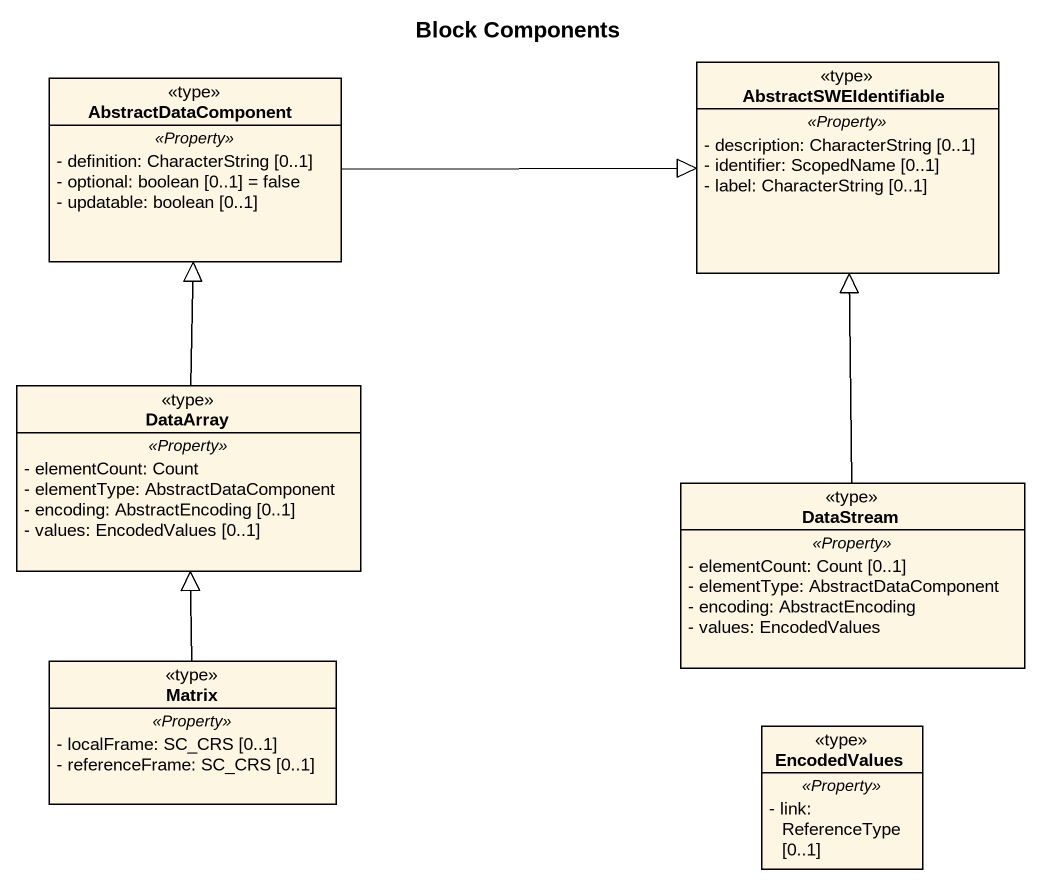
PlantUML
@startuml
title Block Components
hide circle
hide empty members
skinparam classAttributeIconSize 0
class AbstractSWEIdentifiable <<type>> {
  .. <<Property>> ..
  - description: CharacterString [0..1]
  - identifier: ScopedName [0..1]
  - label: CharacterString [0..1]
}
class AbstractDataComponent <<type>> {
  .. <<Property>> ..
  - definition: CharacterString [0..1]
  - optional: boolean [0..1] = false
  - updatable: boolean [0..1]
}
class DataArray <<type>> {
  .. <<Property>> ..
  - elementCount: Count
  - elementType: AbstractDataComponent
  - encoding: AbstractEncoding [0..1]
  - values: EncodedValues [0..1]
}
class DataStream <<type>> {
  .. <<Property>> ..
  - elementCount: Count [0..1]
  - elementType: AbstractDataComponent
  - encoding: AbstractEncoding
  - values: EncodedValues
}
class Matrix <<type>> {
  .. <<Property>> ..
  - localFrame: SC_CRS [0..1]
  - referenceFrame: SC_CRS [0..1]
}
class EncodedValues <<type>> {
  .. <<Property>> ..
  - link: ReferenceType [0..1]
}
AbstractDataComponent -right-|> AbstractSWEIdentifiable
DataArray -up-|> AbstractDataComponent
DataStream -up-|> AbstractSWEIdentifiable
Matrix -up-|> DataArray
@enduml
